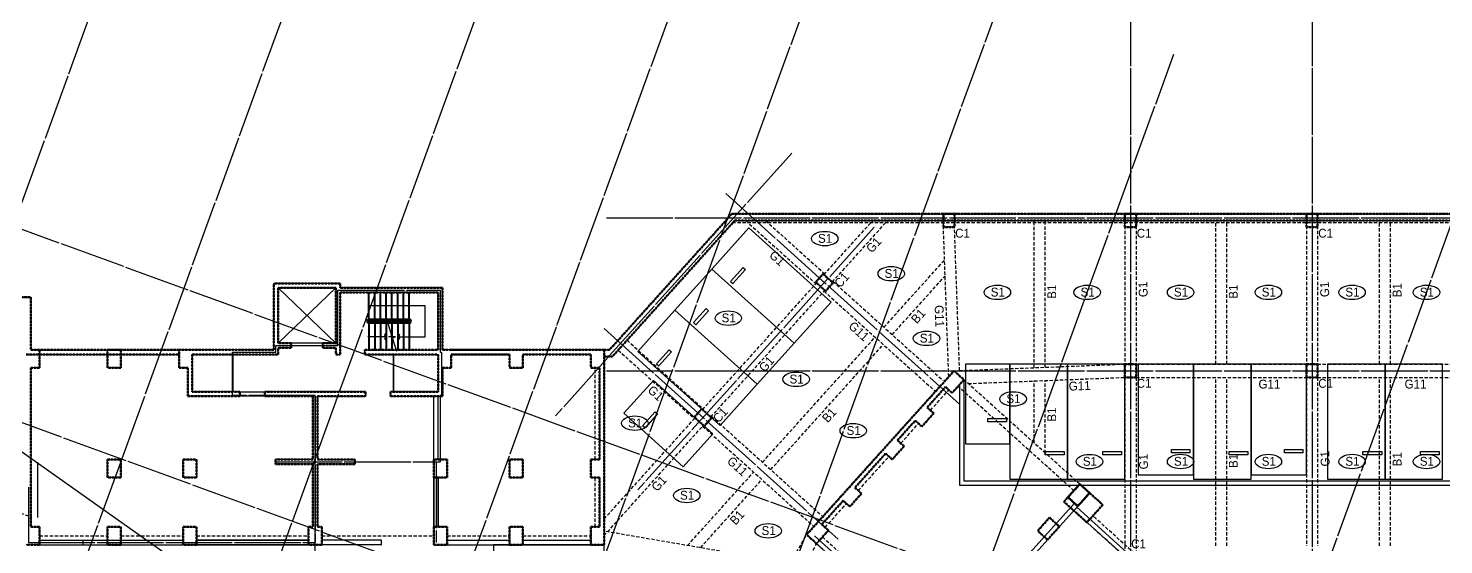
# Model space of a CAD drawing. Extents: x -1102843 to -728745, y -1929973 to -1633103.
# Drawn here: x -1005085 to -941152, y -1827592 to -1804280 of the extents above; entities that cross this region are included whole.
import ezdxf
from ezdxf.enums import TextEntityAlignment as Align

# ---------------------------------------------------------------- set-up
doc = ezdxf.new("R2010")
doc.units = 0
doc.header["$LTSCALE"] = 100
doc.header["$MEASUREMENT"] = 0
for name, pattern in [('CEN', [62, 60, -1, 0, -1]), ('HID', [2.3, 1.5, -0.8]), ('HIDDEN', [0.375, 0.25, -0.125])]:
    doc.linetypes.add(name, pattern=pattern)
doc.layers.get('0').update_dxf_attribs({"linetype": 'CONTINUOUS'})
for name, color, linetype, plot in [('!!0', 240, 'CONTINUOUS', False), ('!!0-비내력(경량_출력금지)', 91, 'CONTINUOUS', False), ('!!0-비내력벽(조적_출력금지)', 92, 'CONTINUOUS', False)]:
    doc.layers.add(name, color=color, linetype=linetype, plot=plot)
for name, color, linetype in [('!!0-BEAM', 6, 'HID'), ('!!0-BEAM-N', 1, 'HIDDEN'), ('!!0-Cen', 174, 'CEN'), ('!!0-COLUMN-N', 2, 'CONTINUOUS'), ('!!0-END', 253, 'CONTINUOUS'), ('!!0-GIRDER', 3, 'HID'), ('!!0-GIRDER-N', 3, 'CONTINUOUS'), ('!!0-OPEN', 1, 'CONTINUOUS'), ('!!0-WALL', 2, 'CONTINUOUS'), ('000_주차라인', 251, 'CONTINUOUS')]:
    doc.layers.add(name, color=color, linetype=linetype)
doc.layers.add('!!0-하부골조', color=5, linetype='HIDDEN', lineweight=50)
doc.styles.add('굴림', font='gulim.ttc')

msp = doc.modelspace()

# ---------------------------------------------------------------- linework, layer by layer
at = {"layer": '!!0', "color": 7}
msp.add_line((-1102843, -1754472.2), (-854660.4, -1929972.8), dxfattribs=at)
at = {"layer": '!!0-BEAM'}
for p, q in [((-959649.6, -1819601.3, 0), (-959649.6, -1812961, 0)), ((-959149.6, -1819581.6, 0), (-959149.6, -1812961, 0)), ((-951449.6, -1819439.6, 0), (-951449.6, -1812961, 0)), ((-950949.6, -1819439.6, 0), (-950949.6, -1812961, 0)), ((-944049.6, -1819439.6, 0), (-944049.6, -1812961, 0)), ((-943549.6, -1819439.6, 0), (-943549.6, -1812961, 0)), ((-966433.5, -1817776.6, 0), (-963697.2, -1814737.6, 0)), ((-966061.9, -1818111.1, 0), (-963671.6, -1815456.4, 0)), ((-971920.3, -1823870.3, 0), (-966834.9, -1818222.4, 0)), ((-971548.8, -1824204.9, 0), (-966463.4, -1818557, 0)), ((-951449.6, -1827639.6, 0), (-951449.6, -1820039.6, 0)), ((-950949.6, -1827639.6, 0), (-950949.6, -1820039.6, 0)), ((-944049.6, -1827639.6, 0), (-944049.6, -1820039.6, 0)), ((-943549.6, -1827639.6, 0), (-943549.6, -1820039.6, 0)), ((-959649.6, -1823002.6, 0), (-959649.6, -1820201.7, 0)), ((-959149.6, -1823452.8, 0), (-959149.6, -1820182, 0)), ((-975306.8, -1827631.3, 0), (-972321.8, -1824316.2, 0)), ((-1008462.4, -1825064.1, 0), (-1004935.5, -1826347.9, 0)), ((-974724.1, -1827731.5, 0), (-971950.2, -1824650.8, 0))]:
    msp.add_line(p, q, dxfattribs=at)
at = {"layer": '!!0-Cen', "ltscale": 0.5}
for p, q in [((-1017035.1, -1844201.3, 0), (-997129.6, -1789511.2, 0)), ((-1009329.7, -1847005.8, 0), (-989424.1, -1792315.7, 0)), ((-1001624.2, -1849810.4, 0), (-981718.6, -1795120.3, 0)), ((-955299.6, -1796784.4, 0), (-955299.6, -1845684.4, 0)), ((-947099.6, -1796784.4, 0), (-947099.6, -1845684.4, 0)), ((-993918.7, -1852615, 0), (-974013.1, -1797924.9, 0)), ((-988656.4, -1854530.3, 0), (-968750.9, -1799840.2, 0)), ((-904640.1, -1850029, 0), (-1037616, -1801629.8, 0)), ((-980950.9, -1857334.9, 0), (-961045.4, -1802644.7, 0)), ((-973245.5, -1860139.4, 0), (-953339.9, -1805449.3, 0)), ((-907444.7, -1857734.5, 0), (-1040420.6, -1809335.2, 0)), ((-970595.4, -1809917.4, 0), (-981271.8, -1821774.7, 0)), ((-959713.9, -1865064.5, 0), (-939808.3, -1810374.4, 0)), ((-973583.9, -1811742, 0), (-963020.9, -1821253)), ((-978974.9, -1812839.6, 0), (-898539, -1812839.6, 0)), ((-966879.7, -1813263.1, 0), (-977556.1, -1825120.4, 0)), ((-991097.5, -1818601.7), (-991097.5, -1816101.7)), ((-991097.5, -1816101.7), (-986477.5, -1816101.7)), ((-986477.5, -1816101.7), (-986477.5, -1818901.7)), ((-979070.8, -1817835.8, 0), (-968507.7, -1827346.8)), ((-993897.5, -1818901.7), (-993897.5, -1818601.7)), ((-993897.5, -1818601.7), (-991097.5, -1818601.7)), ((-993897.5, -1818901.7), (-993897.5, -1818601.7)), ((-995857.5, -1820851.7), (-995857.5, -1818901.7)), ((-995857.5, -1818901.7), (-993897.5, -1818901.7)), ((-995857.5, -1820851.7), (-995857.5, -1818901.7)), ((-995857.5, -1818901.7), (-993897.5, -1818901.7)), ((-986477.5, -1818901.7), (-986417.5, -1818901.7)), ((-986417.5, -1818901.7), (-986417.5, -1820851.7)), ((-978974.9, -1819739.6, 0), (-898539, -1819739.6, 0)), ((-992127.5, -1820851.7), (-995857.5, -1820851.7)), ((-992127.5, -1820851.7), (-995857.5, -1820851.7)), ((-992127.5, -1829535.8), (-992127.5, -1820851.7)), ((-992127.5, -1820891.7, 0), (-992127.5, -1827491.7, 0)), ((-986477.5, -1820851.7), (-986477.5, -1823851.7)), ((-986417.5, -1820851.7), (-986477.5, -1820851.7)), ((-1004667.1, -1823864.1), (-1004667.1, -1826364.1, 0)), ((-1004667.1, -1823864.1), (-1004667.1, -1826364.1, 0)), ((-993912.5, -1823851.7), (-986477.5, -1823851.7)), ((-986667.5, -1823851.7), (-986667.5, -1827491.7)), ((-1005077.5, -1824991.7, 0), (-1005077.5, -1827491.7, 0)), ((-1005077.5, -1827491.7, 0), (-992127.5, -1827491.7, 0))]:
    msp.add_line(p, q, dxfattribs=at)
at = {"layer": '!!0-END'}
for p, q in [((-989697.5, -1816201.7, 0), (-989697.5, -1817401.7, 0)), ((-989437.5, -1816201.7, 0), (-989437.5, -1817401.7, 0)), ((-989177.5, -1816201.7, 0), (-989177.5, -1817401.7, 0)), ((-988917.5, -1816201.7, 0), (-988917.5, -1817401.7, 0)), ((-988657.5, -1816201.7, 0), (-988657.5, -1817401.7, 0)), ((-988397.5, -1816201.7, 0), (-988397.5, -1817401.7, 0)), ((-988137.5, -1816201.7, 0), (-988137.5, -1817401.7, 0)), ((-987877.5, -1816201.7, 0), (-987877.5, -1817401.7, 0)), ((-989697.5, -1817401.7, 0), (-987877.5, -1817401.7, 0)), ((-989697.5, -1817551.7, 0), (-989697.5, -1817451.7, 0)), ((-989697.5, -1817451.7, 0), (-987877.5, -1817451.7, 0)), ((-987877.5, -1817476.7, 0), (-989697.5, -1817476.7, 0)), ((-987877.5, -1817526.7, 0), (-989697.5, -1817526.7, 0)), ((-987877.5, -1817551.7, 0), (-989697.5, -1817551.7, 0)), ((-987877.5, -1817601.7, 0), (-989697.5, -1817601.7, 0)), ((-989697.5, -1818801.7, 0), (-989697.5, -1817601.7, 0)), ((-989437.5, -1817476.7, 0), (-989437.5, -1817451.7, 0)), ((-989437.5, -1817526.7, 0), (-989437.5, -1817551.7, 0)), ((-989437.5, -1818801.7, 0), (-989437.5, -1817601.7, 0)), ((-989177.5, -1817476.7, 0), (-989177.5, -1817451.7, 0)), ((-989177.5, -1817526.7, 0), (-989177.5, -1817551.7, 0)), ((-989177.5, -1818801.7, 0), (-989177.5, -1817601.7, 0)), ((-988917.5, -1817476.7, 0), (-988917.5, -1817451.7, 0)), ((-988917.5, -1817526.7, 0), (-988917.5, -1817551.7, 0)), ((-988917.5, -1818801.7, 0), (-988917.5, -1817601.7, 0)), ((-988657.5, -1817476.7, 0), (-988657.5, -1817451.7, 0)), ((-988657.5, -1817526.7, 0), (-988657.5, -1817551.7, 0)), ((-988657.5, -1818801.7, 0), (-988657.5, -1817601.7, 0)), ((-988397.5, -1817476.7, 0), (-988397.5, -1817451.7, 0)), ((-988397.5, -1817526.7, 0), (-988397.5, -1817551.7, 0)), ((-988397.5, -1818801.7, 0), (-988397.5, -1817601.7, 0)), ((-988137.5, -1817476.7, 0), (-988137.5, -1817451.7, 0)), ((-988137.5, -1817526.7, 0), (-988137.5, -1817551.7, 0)), ((-988137.5, -1818801.7, 0), (-988137.5, -1817601.7, 0)), ((-987877.5, -1817451.7, 0), (-987877.5, -1817551.7, 0)), ((-987877.5, -1818801.7, 0), (-987877.5, -1817601.7, 0)), ((-988917.5, -1818201.7, 0), (-989697.5, -1818201.7, 0))]:
    msp.add_line(p, q, dxfattribs=at)
at = {"layer": '!!0-END', "elevation": 0}
for points in [[(-993797.5, -1816001.7), (-991197.5, -1816001.7), (-991197.5, -1818501.7), (-993797.5, -1818501.7)], [(-988994.9, -1818301.4), (-988967.5, -1818313.6), (-988917.5, -1818201.7), (-988967.5, -1818089.8), (-988994.9, -1818102.1), (-988950.4, -1818201.7)], [(-988320.1, -1818301.4), (-988347.5, -1818313.6), (-988397.5, -1818201.7), (-988347.5, -1818089.8), (-988320.1, -1818102.1), (-988364.6, -1818201.7)]]:
    msp.add_lwpolyline(points, close=True, dxfattribs=at)
for points in [[(-989697.5, -1816251.7), (-989727.5, -1816251.7), (-989727.5, -1817351.7), (-989697.5, -1817351.7)], [(-989437.5, -1816251.7), (-989467.5, -1816251.7), (-989467.5, -1817351.7), (-989437.5, -1817351.7)], [(-989177.5, -1816251.7), (-989207.5, -1816251.7), (-989207.5, -1817351.7), (-989177.5, -1817351.7)], [(-988917.5, -1816251.7), (-988947.5, -1816251.7), (-988947.5, -1817351.7), (-988917.5, -1817351.7)], [(-988657.5, -1816251.7), (-988687.5, -1816251.7), (-988687.5, -1817351.7), (-988657.5, -1817351.7)], [(-988397.5, -1816251.7), (-988427.5, -1816251.7), (-988427.5, -1817351.7), (-988397.5, -1817351.7)], [(-988137.5, -1816251.7), (-988167.5, -1816251.7), (-988167.5, -1817351.7), (-988137.5, -1817351.7)], [(-987877.5, -1816251.7), (-987907.5, -1816251.7), (-987907.5, -1817351.7), (-987877.5, -1817351.7)], [(-988397.5, -1818201.7), (-987165, -1818201.7), (-987165, -1816801.7), (-989697.5, -1816801.7)], [(-988441.8, -1818876.7), (-988632.3, -1818251.7), (-988497.5, -1818201.7), (-988797.5, -1818201.7), (-988662.7, -1818151.7), (-988868.4, -1817476.7)], [(-989697.5, -1818751.7), (-989667.5, -1818751.7), (-989667.5, -1817651.7), (-989697.5, -1817651.7)], [(-989437.5, -1818751.7), (-989407.5, -1818751.7), (-989407.5, -1817651.7), (-989437.5, -1817651.7)], [(-989177.5, -1818751.7), (-989147.5, -1818751.7), (-989147.5, -1817651.7), (-989177.5, -1817651.7)], [(-988917.5, -1818751.7), (-988887.5, -1818751.7), (-988887.5, -1817651.7), (-988917.5, -1817651.7)], [(-988657.5, -1818751.7), (-988627.5, -1818751.7), (-988627.5, -1817651.7), (-988657.5, -1817651.7)], [(-988397.5, -1818751.7), (-988367.5, -1818751.7), (-988367.5, -1817651.7), (-988397.5, -1817651.7)], [(-988137.5, -1818751.7), (-988107.5, -1818751.7), (-988107.5, -1817651.7), (-988137.5, -1817651.7)], [(-987877.5, -1818751.7), (-987847.5, -1818751.7), (-987847.5, -1817651.7), (-987877.5, -1817651.7)]]:
    msp.add_lwpolyline(points, dxfattribs=at)
at = {"layer": '!!0-END'}
for centre in [(-989697.5, -1816801.7, 0), (-989697.5, -1818201.7, 0)]:
    msp.add_circle(centre, 30, dxfattribs=at)
for centre, radius, start, end in [((-989697.5, -1817501.7, 0), 100, 90, 270), ((-989697.5, -1817501.7, 0), 50, 90, 270), ((-987877.5, -1817501.7, 0), 100, 270, 90), ((-987877.5, -1817501.7, 0), 50, 270, 90)]:
    msp.add_arc(centre, radius, start, end, dxfattribs=at)
at = {"layer": '!!0-GIRDER'}
for p, q in [((-925755.6, -1812661, 0), (-973308, -1812661, 0)), ((-925755.6, -1813061, 0), (-973308, -1813061, 0)), ((-972678.3, -1812961, 0), (-969511.5, -1815812.4, 0)), ((-971781.7, -1812961, 0), (-969110.1, -1815366.5, 0)), ((-969143.5, -1815403.7, 0), (-966944.1, -1812961, 0)), ((-968771.9, -1815738.3, 0), (-966271.3, -1812961, 0)), ((-955549.6, -1812961, 0), (-955549.6, -1819439.6, 0)), ((-955049.6, -1812961, 0), (-955049.6, -1819439.6, 0)), ((-947349.6, -1812961, 0), (-947349.6, -1819439.6, 0)), ((-946849.6, -1812961, 0), (-946849.6, -1819439.6, 0)), ((-963509.4, -1820011.2, 0), (-963749.5, -1813269.9, 0)), ((-963018.9, -1819735, 0), (-963249.8, -1813252.1, 0)), ((-974630.4, -1821497.5, 0), (-969478.1, -1815775.3, 0)), ((-974258.8, -1821832.1, 0), (-969106.5, -1816109.8, 0)), ((-969140, -1816147, 0), (-964158.4, -1820632.5, 0)), ((-968738.5, -1815701.1, 0), (-963756.9, -1820186.6, 0)), ((-978439.2, -1818808.1, 0), (-974998.4, -1821906.2, 0)), ((-978037.7, -1818362.3, 0), (-974596.9, -1821460.3, 0)), ((-963268.7, -1819743.9, 0), (-955549.6, -1819439.6, 0)), ((-955049.6, -1819439.6, 0), (-947349.6, -1819439.6, 0)), ((-946849.6, -1819439.6, 0), (-940749.6, -1819439.6, 0)), ((-979477.5, -1823751.7, 0), (-979477.5, -1819601.7, 0)), ((-979077.5, -1823751.7, 0), (-979077.5, -1819601.7, 0)), ((-962629.8, -1820319.2, 0), (-955526, -1820039.2, 0)), ((-955549.6, -1820039.6, 0), (-955549.6, -1827849.4, 0)), ((-955049.6, -1820039.6, 0), (-955049.6, -1827911.5, 0)), ((-955049.6, -1820039.6, 0), (-947349.6, -1820039.6, 0)), ((-947349.6, -1820039.6, 0), (-947349.6, -1827639.6, 0)), ((-946849.6, -1820039.6, 0), (-946849.6, -1827639.6, 0)), ((-946849.6, -1820039.6, 0), (-940749.6, -1820039.6, 0)), ((-964633.8, -1821260, 0), (-963804, -1820338.5, 0)), ((-964336.5, -1821527.6, 0), (-963506.8, -1820606.1, 0)), ((-979077.5, -1826436.5, 0), (-974965, -1821869.1, 0)), ((-974225.4, -1821794.9, 0), (-969243.8, -1826280.4, 0)), ((-965972, -1822746.2, 0), (-965169.1, -1821854.5, 0)), ((-979077.5, -1827183.7, 0), (-974593.4, -1822203.6, 0)), ((-974626.8, -1822240.8, 0), (-969645.2, -1826726.2, 0)), ((-965674.8, -1823013.9, 0), (-964871.8, -1822122.1, 0)), ((-967892.4, -1824879.1, 0), (-966507.3, -1823340.8, 0)), ((-967595.2, -1825146.7, 0), (-966210.1, -1823608.4, 0)), ((-979477.5, -1826791.7, 0), (-979477.5, -1824551.7, 0)), ((-979077.5, -1826791.7, 0), (-979077.5, -1824551.7, 0)), ((-969391.3, -1826543.7, 0), (-968427.7, -1825473.6, 0)), ((-969094, -1826811.4, 0), (-968130.5, -1825741.2, 0)), ((-1004577.5, -1827191.7, 0), (-1001507.5, -1827191.7, 0)), ((-1000907.5, -1827191.7, 0), (-998087.5, -1827191.7, 0)), ((-997487.5, -1827191.7, 0), (-992427.5, -1827191.7, 0)), ((-991827.5, -1827191.7, 0), (-986767.5, -1827191.7, 0)), ((-986167.5, -1827191.7, 0), (-983347.5, -1827191.7, 0)), ((-982747.5, -1827191.7, 0), (-979677.5, -1827191.7, 0)), ((-970674.3, -1828428, 0), (-978975.8, -1827000.4, 0)), ((-970732, -1828527.6, 0), (-969926.6, -1827138.2, 0)), ((-970212.9, -1828828.5, 0), (-969407.5, -1827439.2, 0))]:
    msp.add_line(p, q, dxfattribs=at)
at = {"layer": '!!0-GIRDER', "elevation": 0}
for points in [[(-957591.1, -1824856.1), (-962822.8, -1820145.4)], [(-957858.8, -1825153.4), (-963090.5, -1820442.7)], [(-955946.8, -1849658.8), (-954551.6, -1845825.4), (-950755.6, -1841614.4), (-950185.8, -1842127.5), (-946987.4, -1838575.2), (-946875.9, -1838675.6), (-943757.7, -1835212.5), (-946604, -1832649.8), (-945720.7, -1831668.8), (-948659.9, -1829022.4), (-951195.9, -1831838.9), (-952718.1, -1830468.3), (-952557.6, -1830289.9), (-956998.7, -1826290.5)], [(-956322.7, -1849522), (-954900.9, -1845615.5), (-950787.6, -1841047.3), (-950215.4, -1841562.5), (-947017, -1838010.3), (-946905.5, -1838110.7), (-944322.7, -1835242.1), (-947168.9, -1832679.4), (-946285.6, -1831698.4), (-948630.3, -1829587.3), (-951166.3, -1832403.8), (-953258.2, -1830520.2), (-953097.6, -1830341.9), (-957266.4, -1826587.8)], [(-969480.7, -1827539.7), (-964249, -1832250.4)], [(-969213, -1827242.5), (-963981.3, -1831953.1)]]:
    msp.add_lwpolyline(points, dxfattribs=at)
at = {"layer": '!!0-OPEN'}
for p, q in [((-991197.5, -1818501.7, 0), (-993797.5, -1816001.7, 0)), ((-991197.5, -1816001.7, 0), (-993797.5, -1818501.7, 0))]:
    msp.add_line(p, q, dxfattribs=at)
at = {"layer": '!!0-WALL'}
for p, q in [((-973308, -1812661, 0), (-978837.1, -1818801.7, 0)), ((-973174.4, -1812961, 0), (-978703.5, -1819101.7, 0)), ((-973308, -1812661, 0), (-925755.6, -1812661, 0)), ((-973174.4, -1812961, 0), (-915805.6, -1812961, 0)), ((-969515.2, -1815741.8, 0), (-969180.7, -1815370.2, 0)), ((-969180.7, -1815370.2, 0), (-968734.8, -1815771.7, 0)), ((-990997.5, -1815801.7, 0), (-993997.5, -1815801.7, 0)), ((-993997.5, -1818801.7, 0), (-993997.5, -1815801.7, 0)), ((-991197.5, -1816001.7, 0), (-993797.5, -1816001.7, 0)), ((-993797.5, -1818501.7, 0), (-993797.5, -1816001.7, 0)), ((-991197.5, -1816001.7, 0), (-991197.5, -1818501.7, 0)), ((-990997.5, -1815801.7, 0), (-990997.5, -1816001.7, 0)), ((-986377.5, -1816001.7, 0), (-990997.5, -1816001.7, 0)), ((-986577.5, -1816201.7, 0), (-990997.5, -1816201.7, 0)), ((-990997.5, -1816201.7, 0), (-990997.5, -1819001.7, 0)), ((-986577.5, -1818801.7, 0), (-986577.5, -1816201.7, 0)), ((-986377.5, -1818801.7, 0), (-986377.5, -1816001.7, 0)), ((-969069.4, -1816143.3, 0), (-969515.2, -1815741.8, 0)), ((-968734.8, -1815771.7, 0), (-969069.4, -1816143.3, 0)), ((-1015157.5, -1816421.7), (-1004977.5, -1816421.7)), ((-1015157.5, -1816421.7), (-1004977.5, -1816421.7)), ((-1005577.5, -1816421.7, 0), (-1004977.5, -1816421.7, 0)), ((-1004977.5, -1816421.7), (-1004977.5, -1818801.7)), ((-1004977.5, -1816421.7), (-1004977.5, -1818801.7)), ((-1004977.5, -1816421.7, 0), (-1004977.5, -1818801.7, 0)), ((-1004977.5, -1818801.7), (-998277.5, -1818801.7)), ((-1004977.5, -1818801.7), (-998277.5, -1818801.7)), ((-1004577.5, -1818801.7, 0), (-1004977.5, -1818801.7, 0)), ((-1004577.5, -1818801.7, 0), (-1004577.5, -1819601.7, 0)), ((-1000907.5, -1818801.7, 0), (-1001507.5, -1818801.7, 0)), ((-1001507.5, -1819601.7, 0), (-1001507.5, -1818801.7, 0)), ((-1000907.5, -1818801.7, 0), (-1000907.5, -1819601.7, 0)), ((-998277.5, -1819601.7, 0), (-998277.5, -1818801.7, 0)), ((-993997.5, -1818801.7, 0), (-998277.5, -1818801.7, 0)), ((-993217.5, -1818501.7, 0), (-993797.5, -1818501.7, 0)), ((-993797.5, -1819001.7, 0), (-993797.5, -1818701.7, 0)), ((-993217.5, -1818701.7, 0), (-993797.5, -1818701.7, 0)), ((-993217.5, -1818701.7, 0), (-993217.5, -1818501.7, 0)), ((-991777.5, -1818701.7, 0), (-991777.5, -1818501.7, 0)), ((-991777.5, -1818501.7, 0), (-991197.5, -1818501.7, 0)), ((-991777.5, -1818701.7, 0), (-991197.5, -1818701.7, 0)), ((-991197.5, -1818701.7, 0), (-991197.5, -1819001.7, 0)), ((-989877.5, -1819001.7, 0), (-989877.5, -1818801.7, 0)), ((-989877.5, -1818801.7, 0), (-986577.5, -1818801.7, 0)), ((-979077.5, -1818801.7, 0), (-986377.5, -1818801.7, 0)), ((-983347.5, -1818801.7), (-985977.5, -1818801.7)), ((-981627.5, -1818801.7), (-982747.5, -1818801.7)), ((-979077.5, -1818801.7, 0), (-978837.1, -1818801.7, 0)), ((-979077.5, -1818801.7, 0), (-979077.5, -1827591.7, 0)), ((-1005177.5, -1819001.7), (-998277.5, -1819001.7)), ((-1004577.5, -1819001.7), (-1001507.5, -1819001.7)), ((-1000907.5, -1819001.7), (-998277.5, -1819001.7)), ((-997677.5, -1819001.7, 0), (-997677.5, -1820691.7, 0)), ((-997677.5, -1819001.7, 0), (-993797.5, -1819001.7, 0)), ((-991197.5, -1819001.7, 0), (-990997.5, -1819001.7, 0)), ((-989877.5, -1819001.7, 0), (-986577.5, -1819001.7, 0)), ((-986577.5, -1819001.7, 0), (-986577.5, -1820691.7, 0)), ((-983347.5, -1819001.7), (-985977.5, -1819001.7)), ((-985977.5, -1819601.7, 0), (-985977.5, -1819001.7, 0)), ((-985977.5, -1819001.7, 0), (-983347.5, -1819001.7, 0)), ((-983347.5, -1819001.7, 0), (-983347.5, -1819601.7, 0)), ((-981627.5, -1819001.7), (-982747.5, -1819001.7)), ((-979677.5, -1819001.7, 0), (-982747.5, -1819001.7, 0)), ((-982747.5, -1819601.7, 0), (-982747.5, -1819001.7, 0)), ((-979677.5, -1819001.7, 0), (-979677.5, -1819601.7, 0)), ((-979077.5, -1819101.7, 0), (-978703.5, -1819101.7, 0)), ((-955549.6, -1820039.6, 0), (-955549.6, -1819439.6, 0)), ((-955549.6, -1819439.6, 0), (-955049.6, -1819439.6, 0)), ((-955049.6, -1819439.6, 0), (-955049.6, -1820039.6, 0)), ((-947349.6, -1820039.6, 0), (-947349.6, -1819439.6, 0)), ((-947349.6, -1819439.6, 0), (-946849.6, -1819439.6, 0)), ((-946849.6, -1819439.6, 0), (-946849.6, -1820039.6, 0)), ((-1004977.5, -1819601.7, 0), (-1004977.5, -1826791.7, 0)), ((-1004577.5, -1819601.7, 0), (-1004977.5, -1819601.7, 0)), ((-1000907.5, -1819601.7, 0), (-1001507.5, -1819601.7, 0)), ((-997877.5, -1819601.7, 0), (-998277.5, -1819601.7, 0)), ((-997877.5, -1819601.7, 0), (-997877.5, -1820891.7, 0)), ((-986377.5, -1819601.7, 0), (-986377.5, -1820891.7, 0)), ((-986377.5, -1819601.7, 0), (-985977.5, -1819601.7, 0)), ((-983347.5, -1819601.7, 0), (-982747.5, -1819601.7, 0)), ((-979677.5, -1819601.7, 0), (-979277.5, -1819601.7, 0)), ((-979277.5, -1819601.7, 0), (-979277.5, -1823751.7, 0)), ((-969926.6, -1827138.2, 0), (-963268.7, -1819743.9, 0)), ((-962822.8, -1820145.4, 0), (-963358.2, -1820739.9, 0)), ((-963268.7, -1819743.9, 0), (-962822.8, -1820145.4, 0)), ((-955049.6, -1820039.6, 0), (-955549.6, -1820039.6, 0)), ((-946849.6, -1820039.6, 0), (-947349.6, -1820039.6, 0)), ((-995527.5, -1820691.7, 0), (-997677.5, -1820691.7, 0)), ((-995527.5, -1820691.7, 0), (-995527.5, -1820891.7, 0)), ((-994407.5, -1820691.7, 0), (-994407.5, -1820891.7, 0)), ((-989847.5, -1820691.7, 0), (-994407.5, -1820691.7, 0)), ((-989847.5, -1820691.7, 0), (-989847.5, -1820891.7, 0)), ((-988727.5, -1820691.7, 0), (-988727.5, -1820891.7, 0)), ((-986577.5, -1820691.7, 0), (-988727.5, -1820691.7, 0)), ((-964485.1, -1821393.8, 0), (-963655.4, -1820472.3, 0)), ((-963358.2, -1820739.9, 0), (-963655.4, -1820472.3, 0)), ((-995527.5, -1820891.7, 0), (-997877.5, -1820891.7, 0)), ((-992227.5, -1820891.7, 0), (-994407.5, -1820891.7, 0)), ((-992227.5, -1820891.7, 0), (-992227.5, -1823751.7, 0)), ((-992027.5, -1820891.7, 0), (-992027.5, -1823751.7, 0)), ((-992027.5, -1820891.7, 0), (-989847.5, -1820891.7, 0)), ((-988727.5, -1820891.7, 0), (-986377.5, -1820891.7, 0)), ((-964485.1, -1821393.8, 0), (-964187.9, -1821661.4, 0)), ((-975002.1, -1821835.6, 0), (-974667.5, -1821464, 0)), ((-974556.2, -1822237.1, 0), (-975002.1, -1821835.6, 0)), ((-974667.5, -1821464, 0), (-974221.7, -1821865.5, 0)), ((-974221.7, -1821865.5, 0), (-974556.2, -1822237.1, 0)), ((-965823.4, -1822880.1), (-965020.4, -1821988.3, 0)), ((-964723.2, -1822256, 0), (-965020.4, -1821988.3, 0)), ((-964187.9, -1821661.4, 0), (-964723.2, -1822256, 0)), ((-965526.1, -1823147.7, 0), (-966061.4, -1823742.2, 0)), ((-965823.4, -1822880.1, 0), (-965526.1, -1823147.7, 0)), ((-1001507.5, -1823751.7, 0), (-1000907.5, -1823751.7, 0)), ((-1001507.5, -1824551.7, 0), (-1001507.5, -1823751.7, 0)), ((-1000907.5, -1823751.7, 0), (-1000907.5, -1824551.7, 0)), ((-998087.5, -1823751.7, 0), (-997487.5, -1823751.7, 0)), ((-998087.5, -1824551.7, 0), (-998087.5, -1823751.7, 0)), ((-997487.5, -1823751.7, 0), (-997487.5, -1824551.7, 0)), ((-992227.5, -1823751.7, 0), (-993912.5, -1823751.7, 0)), ((-993912.5, -1823751.7, 0), (-993912.5, -1823951.7, 0)), ((-992227.5, -1823951.7, 0), (-993912.5, -1823951.7, 0)), ((-992227.5, -1823951.7, 0), (-992227.5, -1826791.7, 0)), ((-992027.5, -1823751.7, 0), (-990342.5, -1823751.7, 0)), ((-990342.5, -1823951.7, 0), (-992027.5, -1823951.7, 0)), ((-992027.5, -1823951.7, 0), (-992027.5, -1826791.7, 0)), ((-990342.5, -1823751.7, 0), (-990342.5, -1823951.7, 0)), ((-986167.5, -1823751.7, 0), (-986767.5, -1823751.7, 0)), ((-986767.5, -1823751.7, 0), (-986767.5, -1824551.7, 0)), ((-986167.5, -1824551.7, 0), (-986167.5, -1823751.7, 0)), ((-982747.5, -1823751.7, 0), (-983347.5, -1823751.7, 0)), ((-983347.5, -1823751.7, 0), (-983347.5, -1824551.7, 0)), ((-982747.5, -1824551.7, 0), (-982747.5, -1823751.7, 0)), ((-979277.5, -1823751.7, 0), (-979677.5, -1823751.7, 0)), ((-979677.5, -1823751.7, 0), (-979677.5, -1824551.7, 0)), ((-967737.1, -1825005.5), (-966358.7, -1823474.6)), ((-966061.4, -1823742.2, 0), (-966358.7, -1823474.6, 0)), ((-1000907.5, -1824551.7, 0), (-1001507.5, -1824551.7, 0)), ((-997487.5, -1824551.7, 0), (-998087.5, -1824551.7, 0)), ((-986767.5, -1824551.7, 0), (-986167.5, -1824551.7, 0)), ((-983347.5, -1824551.7, 0), (-982747.5, -1824551.7, 0)), ((-979677.5, -1824551.7, 0), (-979277.5, -1824551.7, 0)), ((-979277.5, -1824551.7, 0), (-979277.5, -1826791.7, 0)), ((-967743.8, -1825012.9, 0), (-967446.5, -1825280.6, 0)), ((-957591.1, -1824856.1, 0), (-958126.4, -1825450.6, 0)), ((-958126.4, -1825450.6, 0), (-957591.1, -1824856.1, 0)), ((-957680.5, -1825852.1, 0), (-957145.2, -1825257.6, 0)), ((-957145.2, -1825257.6, 0), (-957680.5, -1825852.1, 0)), ((-957145.2, -1825257.6, 0), (-957591.1, -1824856.1, 0)), ((-957591.1, -1824856.1, 0), (-957145.2, -1825257.6, 0)), ((-969242.7, -1826677.5), (-968272.4, -1825600)), ((-967981.8, -1825875.1, 0), (-968279.1, -1825607.4, 0)), ((-967446.5, -1825280.6, 0), (-967981.8, -1825875.1, 0)), ((-958126.4, -1825450.6, 0), (-957680.5, -1825852.1, 0)), ((-957680.5, -1825852.1, 0), (-958126.4, -1825450.6, 0)), ((-959491.4, -1826966.6, 0), (-958956.1, -1826372.1, 0)), ((-958956.1, -1826372.1, 0), (-958510.2, -1826773.6, 0)), ((-1004977.5, -1826791.7, 0), (-1004577.5, -1826791.7, 0)), ((-1004577.5, -1826791.7, 0), (-1004577.5, -1827591.7, 0)), ((-1001507.5, -1826791.7, 0), (-1000907.5, -1826791.7, 0)), ((-1001507.5, -1827591.7, 0), (-1001507.5, -1826791.7, 0)), ((-1000907.5, -1826791.7, 0), (-1000907.5, -1827591.7, 0)), ((-998087.5, -1826791.7, 0), (-997487.5, -1826791.7, 0)), ((-998087.5, -1827591.7, 0), (-998087.5, -1826791.7, 0)), ((-997487.5, -1826791.7, 0), (-997487.5, -1827591.7, 0)), ((-992427.5, -1827591.7, 0), (-992427.5, -1826791.7, 0)), ((-992427.5, -1826791.7, 0), (-992227.5, -1826791.7, 0)), ((-992027.5, -1826791.7, 0), (-991827.5, -1826791.7, 0)), ((-991827.5, -1826791.7, 0), (-991827.5, -1827591.7, 0)), ((-986167.5, -1826791.7, 0), (-986767.5, -1826791.7, 0)), ((-986767.5, -1826791.7, 0), (-986767.5, -1827591.7, 0)), ((-986167.5, -1827591.7, 0), (-986167.5, -1826791.7, 0)), ((-982747.5, -1826791.7, 0), (-983347.5, -1826791.7, 0)), ((-983347.5, -1826791.7, 0), (-983347.5, -1827591.7, 0)), ((-982747.5, -1827591.7, 0), (-982747.5, -1826791.7, 0)), ((-979277.5, -1826791.7, 0), (-979677.5, -1826791.7, 0)), ((-979677.5, -1826791.7, 0), (-979677.5, -1827591.7, 0)), ((-969480.7, -1827539.7, 0), (-969926.6, -1827138.2, 0)), ((-968945.4, -1826945.2, 0), (-969480.7, -1827539.7, 0)), ((-969242.7, -1826677.5, 0), (-968945.4, -1826945.2, 0)), ((-959045.6, -1827368.1, 0), (-959491.4, -1826966.6, 0)), ((-958510.2, -1826773.6, 0), (-959045.6, -1827368.1, 0)), ((-1004577.5, -1827591.7, 0), (-1005177.5, -1827591.7, 0)), ((-1000907.5, -1827591.7, 0), (-1001507.5, -1827591.7, 0)), ((-997487.5, -1827591.7, 0), (-998087.5, -1827591.7, 0)), ((-991827.5, -1827591.7, 0), (-992427.5, -1827591.7, 0)), ((-986767.5, -1827591.7, 0), (-986167.5, -1827591.7, 0)), ((-983347.5, -1827591.7, 0), (-982747.5, -1827591.7, 0)), ((-979677.5, -1827591.7, 0), (-979077.5, -1827591.7, 0))]:
    msp.add_line(p, q, dxfattribs=at)
at = {"layer": '!!0-WALL', "elevation": 0}
for points in [[(-963749.6, -1812661), (-963249.6, -1812661), (-963249.6, -1813261), (-963749.6, -1813261)], [(-955549.6, -1812661), (-955049.6, -1812661), (-955049.6, -1813261), (-955549.6, -1813261)], [(-947349.6, -1812661), (-946849.6, -1812661), (-946849.6, -1813261), (-947349.6, -1813261)]]:
    msp.add_lwpolyline(points, close=True, dxfattribs=at)
msp.add_lwpolyline([(-957266.7, -1826588), (-958307.1, -1825651.3), (-957591.1, -1824856.1), (-956550.7, -1825792.9), (-957266.7, -1826588)], dxfattribs=at)
at = {"layer": '!!0-비내력(경량_출력금지)'}
for p, q in [((-995867.5, -1819001.7, 0), (-995867.5, -1820691.7, 0)), ((-995847.5, -1819001.7, 0), (-995847.5, -1820691.7, 0)), ((-988607.5, -1819001.7, 0), (-988607.5, -1820691.7, 0)), ((-988587.5, -1819001.7, 0), (-988587.5, -1820691.7, 0))]:
    msp.add_line(p, q, dxfattribs=at)
at = {"layer": '!!0-비내력벽(조적_출력금지)'}
for p, q in [((-962822.8, -1820145.4, 0), (-962822.8, -1824709.9, 0)), ((-995527.5, -1820691.7, 0), (-994407.5, -1820691.7, 0)), ((-963022.8, -1820345.4, 0), (-963022.8, -1824909.9, 0)), ((-994407.5, -1820891.7, 0), (-995527.5, -1820891.7, 0)), ((-986767.5, -1823751.7, 0), (-986767.5, -1820891.7, 0)), ((-986567.5, -1823751.7, 0), (-986567.5, -1820891.7, 0)), ((-986767.5, -1824551.7), (-986767.5, -1826791.7)), ((-986767.5, -1826791.7, 0), (-986767.5, -1824551.7, 0)), ((-986567.5, -1824551.7), (-986567.5, -1826791.7)), ((-986567.5, -1826791.7, 0), (-986567.5, -1824551.7, 0)), ((-963022.8, -1824909.9, 0), (-928159.6, -1824909.9, 0)), ((-962822.8, -1824709.9, 0), (-928159.6, -1824709.9, 0)), ((-957829.2, -1825718.3, 0), (-963416.4, -1831923.5, 0)), ((-957680.5, -1825852.1, 0), (-963267.8, -1832057.4, 0)), ((-953387.4, -1829811.8, 0), (-957727.4, -1825904.1, 0)), ((-953097.6, -1830341.9, 0), (-957861.2, -1826052.7, 0)), ((-960882.5, -1835012.5, 0), (-969569.8, -1827190.3, 0)), ((-1004577.5, -1827391.7, 0), (-998087.5, -1827391.7, 0)), ((-1004577.5, -1827391.7, 0), (-998087.5, -1827391.7, 0)), ((-1004577.5, -1827391.7, 0), (-1002627.5, -1827391.7, 0)), ((-1004577.5, -1827591.7, 0), (-998087.5, -1827591.7, 0)), ((-1004577.5, -1827591.7, 0), (-998087.5, -1827591.7, 0)), ((-1004577.5, -1827591.7, 0), (-1002627.5, -1827591.7, 0)), ((-1002627.5, -1827391.7, 0), (-1002627.5, -1827591.7, 0)), ((-1000907.5, -1827391.7, 0), (-998087.5, -1827391.7, 0)), ((-1000907.5, -1827591.7, 0), (-998087.5, -1827591.7, 0)), ((-992427.5, -1827391.7, 0), (-997487.5, -1827391.7, 0)), ((-992427.5, -1827391.7, 0), (-997487.5, -1827391.7, 0)), ((-997487.5, -1827391.7, 0), (-992427.5, -1827391.7, 0)), ((-992427.5, -1827591.7, 0), (-997487.5, -1827591.7, 0)), ((-992427.5, -1827591.7, 0), (-997487.5, -1827591.7, 0)), ((-997487.5, -1827591.7, 0), (-992427.5, -1827591.7, 0)), ((-989137.5, -1827391.7, 0), (-991827.5, -1827391.7, 0)), ((-989137.5, -1827591.7, 0), (-991827.5, -1827591.7, 0)), ((-989137.5, -1827591.7, 0), (-989137.5, -1827391.7, 0)), ((-986767.5, -1827591.7, 0), (-986767.5, -1827391.7, 0)), ((-986167.5, -1827391.7), (-983347.5, -1827391.7)), ((-986167.5, -1827591.7), (-983347.5, -1827591.7)), ((-982747.5, -1827391.7, 0), (-979677.5, -1827391.7, 0)), ((-982747.5, -1827591.7, 0), (-979677.5, -1827591.7, 0)), ((-961016.3, -1835161.1, 0), (-969703.6, -1827339, 0))]:
    msp.add_line(p, q, dxfattribs=at)
at = {"layer": '!!0-하부골조', "ltscale": 4}
for p, q in [((-973308, -1812661, 0), (-978837.1, -1818801.7, 0)), ((-973174.4, -1812961, 0), (-978703.5, -1819101.7, 0)), ((-973308, -1812661, 0), (-925755.6, -1812661, 0)), ((-973174.4, -1812961, 0), (-925755.6, -1812961, 0)), ((-969515.2, -1815741.8, 0), (-969180.7, -1815370.2, 0)), ((-969180.7, -1815370.2, 0), (-968734.8, -1815771.7, 0)), ((-990997.5, -1815801.7, 0), (-993997.5, -1815801.7, 0)), ((-993997.5, -1818801.7, 0), (-993997.5, -1815801.7, 0)), ((-991197.5, -1816001.7, 0), (-993797.5, -1816001.7, 0)), ((-993797.5, -1818501.7, 0), (-993797.5, -1816001.7, 0)), ((-991197.5, -1816001.7, 0), (-991197.5, -1818501.7, 0)), ((-990997.5, -1815801.7, 0), (-990997.5, -1816001.7, 0)), ((-986377.5, -1816001.7, 0), (-990997.5, -1816001.7, 0)), ((-986577.5, -1816201.7, 0), (-990997.5, -1816201.7, 0)), ((-990997.5, -1816201.7, 0), (-990997.5, -1819001.7, 0)), ((-986577.5, -1818801.7, 0), (-986577.5, -1816201.7, 0)), ((-986377.5, -1818801.7, 0), (-986377.5, -1816001.7, 0)), ((-969069.4, -1816143.3, 0), (-969515.2, -1815741.8, 0)), ((-968734.8, -1815771.7, 0), (-969069.4, -1816143.3, 0)), ((-1015157.5, -1816421.7), (-1004977.5, -1816421.7)), ((-1005577.5, -1816421.7, 0), (-1004977.5, -1816421.7, 0)), ((-1004977.5, -1816421.7), (-1004977.5, -1818801.7)), ((-1004977.5, -1816421.7, 0), (-1004977.5, -1818801.7, 0)), ((-1004977.5, -1818801.7), (-998277.5, -1818801.7)), ((-1004577.5, -1818801.7, 0), (-1004977.5, -1818801.7, 0)), ((-1004577.5, -1818801.7, 0), (-1004577.5, -1819601.7, 0)), ((-1001507.5, -1819601.7, 0), (-1001507.5, -1818801.7, 0)), ((-1000907.5, -1818801.7, 0), (-1001507.5, -1818801.7, 0)), ((-1000907.5, -1818801.7, 0), (-1000907.5, -1819601.7, 0)), ((-998277.5, -1819601.7, 0), (-998277.5, -1818801.7, 0)), ((-993997.5, -1818801.7, 0), (-998277.5, -1818801.7, 0)), ((-993217.5, -1818501.7, 0), (-993797.5, -1818501.7, 0)), ((-993797.5, -1819001.7, 0), (-993797.5, -1818701.7, 0)), ((-993217.5, -1818701.7, 0), (-993797.5, -1818701.7, 0)), ((-993217.5, -1818701.7, 0), (-993217.5, -1818501.7, 0)), ((-991777.5, -1818701.7, 0), (-991777.5, -1818501.7, 0)), ((-991777.5, -1818501.7, 0), (-991197.5, -1818501.7, 0)), ((-991777.5, -1818701.7, 0), (-991197.5, -1818701.7, 0)), ((-991197.5, -1818701.7, 0), (-991197.5, -1819001.7, 0)), ((-989877.5, -1819001.7, 0), (-989877.5, -1818801.7, 0)), ((-989877.5, -1818801.7, 0), (-986577.5, -1818801.7, 0)), ((-979077.5, -1818801.7, 0), (-986377.5, -1818801.7, 0)), ((-983347.5, -1818801.7), (-985977.5, -1818801.7)), ((-981627.5, -1818801.7), (-982747.5, -1818801.7)), ((-979077.5, -1818801.7, 0), (-978837.1, -1818801.7, 0)), ((-979077.5, -1818801.7, 0), (-979077.5, -1827591.7, 0)), ((-1005177.5, -1819001.7), (-998277.5, -1819001.7)), ((-997677.5, -1819001.7, 0), (-997677.5, -1820691.7, 0)), ((-997677.5, -1819001.7, 0), (-993797.5, -1819001.7, 0)), ((-991197.5, -1819001.7, 0), (-990997.5, -1819001.7, 0)), ((-989877.5, -1819001.7, 0), (-986577.5, -1819001.7, 0)), ((-986577.5, -1819001.7, 0), (-986577.5, -1820691.7, 0)), ((-983347.5, -1819001.7), (-985977.5, -1819001.7)), ((-985977.5, -1819601.7, 0), (-985977.5, -1819001.7, 0)), ((-985977.5, -1819001.7, 0), (-983347.5, -1819001.7, 0)), ((-983347.5, -1819001.7, 0), (-983347.5, -1819601.7, 0)), ((-981627.5, -1819001.7), (-982747.5, -1819001.7)), ((-982747.5, -1819601.7, 0), (-982747.5, -1819001.7, 0)), ((-979677.5, -1819001.7, 0), (-982747.5, -1819001.7, 0)), ((-979677.5, -1819001.7, 0), (-979677.5, -1819601.7, 0)), ((-979077.5, -1819101.7, 0), (-978703.5, -1819101.7, 0)), ((-955549.6, -1820039.6, 0), (-955549.6, -1819439.6, 0)), ((-955549.6, -1819439.6, 0), (-955049.6, -1819439.6, 0)), ((-955049.6, -1819439.6, 0), (-955049.6, -1820039.6, 0)), ((-947349.6, -1820039.6, 0), (-947349.6, -1819439.6, 0)), ((-947349.6, -1819439.6, 0), (-946849.6, -1819439.6, 0)), ((-946849.6, -1819439.6, 0), (-946849.6, -1820039.6, 0)), ((-1004977.5, -1819601.7, 0), (-1004977.5, -1826791.7, 0)), ((-1004577.5, -1819601.7, 0), (-1004977.5, -1819601.7, 0)), ((-1000907.5, -1819601.7, 0), (-1001507.5, -1819601.7, 0)), ((-997877.5, -1819601.7, 0), (-998277.5, -1819601.7, 0)), ((-997877.5, -1819601.7, 0), (-997877.5, -1820891.7, 0)), ((-986377.5, -1819601.7, 0), (-986377.5, -1820891.7, 0)), ((-986377.5, -1819601.7, 0), (-985977.5, -1819601.7, 0)), ((-983347.5, -1819601.7, 0), (-982747.5, -1819601.7, 0)), ((-979677.5, -1819601.7, 0), (-979277.5, -1819601.7, 0)), ((-979277.5, -1819601.7, 0), (-979277.5, -1823751.7, 0)), ((-969926.6, -1827138.2, 0), (-963268.7, -1819743.9, 0)), ((-962822.8, -1820145.4, 0), (-963358.2, -1820739.9, 0)), ((-963268.7, -1819743.9, 0), (-962822.8, -1820145.4, 0)), ((-955049.6, -1820039.6, 0), (-955549.6, -1820039.6, 0)), ((-946849.6, -1820039.6, 0), (-947349.6, -1820039.6, 0)), ((-995527.5, -1820691.7, 0), (-997677.5, -1820691.7, 0)), ((-995527.5, -1820691.7, 0), (-995527.5, -1820891.7, 0)), ((-994407.5, -1820691.7, 0), (-994407.5, -1820891.7, 0)), ((-989847.5, -1820691.7, 0), (-994407.5, -1820691.7, 0)), ((-989847.5, -1820691.7, 0), (-989847.5, -1820891.7, 0)), ((-988727.5, -1820691.7, 0), (-988727.5, -1820891.7, 0)), ((-986577.5, -1820691.7, 0), (-988727.5, -1820691.7, 0)), ((-964485.1, -1821393.8, 0), (-963655.4, -1820472.3, 0)), ((-963358.2, -1820739.9, 0), (-963655.4, -1820472.3, 0)), ((-995527.5, -1820891.7, 0), (-997877.5, -1820891.7, 0)), ((-992227.5, -1820891.7, 0), (-994407.5, -1820891.7, 0)), ((-992227.5, -1820891.7, 0), (-992227.5, -1823751.7, 0)), ((-992027.5, -1820891.7, 0), (-992027.5, -1823751.7, 0)), ((-992027.5, -1820891.7, 0), (-989847.5, -1820891.7, 0)), ((-988727.5, -1820891.7, 0), (-986377.5, -1820891.7, 0)), ((-964485.1, -1821393.8, 0), (-964187.9, -1821661.4, 0)), ((-975002.1, -1821835.6, 0), (-974667.5, -1821464, 0)), ((-974556.2, -1822237.1, 0), (-975002.1, -1821835.6, 0)), ((-974667.5, -1821464, 0), (-974221.7, -1821865.5, 0)), ((-974221.7, -1821865.5, 0), (-974556.2, -1822237.1, 0)), ((-965823.4, -1822880.1), (-965020.4, -1821988.3, 0)), ((-964723.2, -1822256, 0), (-965020.4, -1821988.3, 0)), ((-964187.9, -1821661.4, 0), (-964723.2, -1822256, 0)), ((-965526.1, -1823147.7, 0), (-966061.4, -1823742.2, 0)), ((-965823.4, -1822880.1, 0), (-965526.1, -1823147.7, 0)), ((-1001507.5, -1823751.7, 0), (-1000907.5, -1823751.7, 0)), ((-1001507.5, -1824551.7, 0), (-1001507.5, -1823751.7, 0)), ((-1000907.5, -1823751.7, 0), (-1000907.5, -1824551.7, 0)), ((-998087.5, -1823751.7, 0), (-997487.5, -1823751.7, 0)), ((-998087.5, -1824551.7, 0), (-998087.5, -1823751.7, 0)), ((-997487.5, -1823751.7, 0), (-997487.5, -1824551.7, 0)), ((-992227.5, -1823751.7, 0), (-993912.5, -1823751.7, 0)), ((-993912.5, -1823751.7, 0), (-993912.5, -1823951.7, 0)), ((-992227.5, -1823951.7, 0), (-993912.5, -1823951.7, 0)), ((-992227.5, -1823951.7, 0), (-992227.5, -1826791.7, 0)), ((-992027.5, -1823751.7, 0), (-990342.5, -1823751.7, 0)), ((-990342.5, -1823951.7, 0), (-992027.5, -1823951.7, 0)), ((-992027.5, -1823951.7, 0), (-992027.5, -1826791.7, 0)), ((-990342.5, -1823751.7, 0), (-990342.5, -1823951.7, 0)), ((-986167.5, -1823751.7, 0), (-986767.5, -1823751.7, 0)), ((-986767.5, -1823751.7, 0), (-986767.5, -1824551.7, 0)), ((-986167.5, -1824551.7, 0), (-986167.5, -1823751.7, 0)), ((-982747.5, -1823751.7, 0), (-983347.5, -1823751.7, 0)), ((-983347.5, -1823751.7, 0), (-983347.5, -1824551.7, 0)), ((-982747.5, -1824551.7, 0), (-982747.5, -1823751.7, 0)), ((-979277.5, -1823751.7, 0), (-979677.5, -1823751.7, 0)), ((-979677.5, -1823751.7, 0), (-979677.5, -1824551.7, 0)), ((-967737.1, -1825005.5), (-966358.7, -1823474.6)), ((-966061.4, -1823742.2, 0), (-966358.7, -1823474.6, 0)), ((-1000907.5, -1824551.7, 0), (-1001507.5, -1824551.7, 0)), ((-997487.5, -1824551.7, 0), (-998087.5, -1824551.7, 0)), ((-986767.5, -1824551.7, 0), (-986167.5, -1824551.7, 0)), ((-983347.5, -1824551.7, 0), (-982747.5, -1824551.7, 0)), ((-979677.5, -1824551.7, 0), (-979277.5, -1824551.7, 0)), ((-979277.5, -1824551.7, 0), (-979277.5, -1826791.7, 0)), ((-967743.8, -1825012.9, 0), (-967446.5, -1825280.6, 0)), ((-957591.1, -1824856.1, 0), (-958126.4, -1825450.6, 0)), ((-958126.4, -1825450.6, 0), (-957591.1, -1824856.1, 0)), ((-957680.5, -1825852.1, 0), (-957145.2, -1825257.6, 0)), ((-957145.2, -1825257.6, 0), (-957680.5, -1825852.1, 0)), ((-957145.2, -1825257.6, 0), (-957591.1, -1824856.1, 0)), ((-957591.1, -1824856.1, 0), (-957145.2, -1825257.6, 0)), ((-969242.7, -1826677.5), (-968272.4, -1825600)), ((-967981.8, -1825875.1, 0), (-968279.1, -1825607.4, 0)), ((-967446.5, -1825280.6, 0), (-967981.8, -1825875.1, 0)), ((-958126.4, -1825450.6, 0), (-957680.5, -1825852.1, 0)), ((-957680.5, -1825852.1, 0), (-958126.4, -1825450.6, 0)), ((-959491.4, -1826966.6, 0), (-958956.1, -1826372.1, 0)), ((-958956.1, -1826372.1, 0), (-958510.2, -1826773.6, 0)), ((-1004977.5, -1826791.7, 0), (-1004577.5, -1826791.7, 0)), ((-1004577.5, -1826791.7, 0), (-1004577.5, -1827591.7, 0)), ((-1001507.5, -1826791.7, 0), (-1000907.5, -1826791.7, 0)), ((-1001507.5, -1827591.7, 0), (-1001507.5, -1826791.7, 0)), ((-1000907.5, -1826791.7, 0), (-1000907.5, -1827591.7, 0)), ((-998087.5, -1826791.7, 0), (-997487.5, -1826791.7, 0)), ((-998087.5, -1827591.7, 0), (-998087.5, -1826791.7, 0)), ((-997487.5, -1826791.7, 0), (-997487.5, -1827591.7, 0)), ((-992427.5, -1827591.7, 0), (-992427.5, -1826791.7, 0)), ((-992427.5, -1826791.7, 0), (-992227.5, -1826791.7, 0)), ((-992027.5, -1826791.7, 0), (-991827.5, -1826791.7, 0)), ((-991827.5, -1826791.7, 0), (-991827.5, -1827591.7, 0)), ((-986167.5, -1826791.7, 0), (-986767.5, -1826791.7, 0)), ((-986767.5, -1826791.7, 0), (-986767.5, -1827591.7, 0)), ((-986167.5, -1827591.7, 0), (-986167.5, -1826791.7, 0)), ((-982747.5, -1826791.7, 0), (-983347.5, -1826791.7, 0)), ((-983347.5, -1826791.7, 0), (-983347.5, -1827591.7, 0)), ((-982747.5, -1827591.7, 0), (-982747.5, -1826791.7, 0)), ((-979277.5, -1826791.7, 0), (-979677.5, -1826791.7, 0)), ((-979677.5, -1826791.7, 0), (-979677.5, -1827591.7, 0)), ((-969480.7, -1827539.7, 0), (-969926.6, -1827138.2, 0)), ((-968945.4, -1826945.2, 0), (-969480.7, -1827539.7, 0)), ((-969242.7, -1826677.5, 0), (-968945.4, -1826945.2, 0)), ((-959045.6, -1827368.1, 0), (-959491.4, -1826966.6, 0)), ((-958510.2, -1826773.6, 0), (-959045.6, -1827368.1, 0)), ((-1004577.5, -1827591.7, 0), (-1005177.5, -1827591.7, 0)), ((-1000907.5, -1827591.7, 0), (-1001507.5, -1827591.7, 0)), ((-997487.5, -1827591.7, 0), (-998087.5, -1827591.7, 0)), ((-991827.5, -1827591.7, 0), (-992427.5, -1827591.7, 0)), ((-986767.5, -1827591.7, 0), (-986167.5, -1827591.7, 0)), ((-983347.5, -1827591.7, 0), (-982747.5, -1827591.7, 0)), ((-979677.5, -1827591.7, 0), (-979077.5, -1827591.7, 0))]:
    msp.add_line(p, q, dxfattribs=at)
at = {"layer": '!!0-하부골조', "ltscale": 4, "elevation": 0}
for points in [[(-963749.6, -1812661), (-963249.6, -1812661), (-963249.6, -1813261), (-963749.6, -1813261)], [(-955549.6, -1812661), (-955049.6, -1812661), (-955049.6, -1813261), (-955549.6, -1813261)], [(-947349.6, -1812661), (-946849.6, -1812661), (-946849.6, -1813261), (-947349.6, -1813261)]]:
    msp.add_lwpolyline(points, close=True, dxfattribs=at)
msp.add_lwpolyline([(-957266.7, -1826588), (-958307.1, -1825651.3), (-957591.1, -1824856.1), (-956550.7, -1825792.9), (-957266.7, -1826588)], dxfattribs=at)
for centre in [(-969110, -1813776), (-966105.6, -1815358.8, 0), (-961311, -1816200.3, 0), (-957253, -1816200.3, 0), (-953035, -1816200.3, 0), (-949070, -1816200.3, 0), (-945292, -1816200.3, 0), (-941928.8, -1816200.3, 0), (-973465.4, -1817365.8, 0), (-964512.6, -1818279.7), (-970398.8, -1820126.9, 0), (-960600.5, -1821014.5, 0), (-977687.4, -1822108.5, 0), (-967820.8, -1822448.2, 0), (-957149.5, -1823841.1, 0), (-953035, -1823839.6, 0), (-949070, -1823839.6, 0), (-945292, -1823839.6, 0), (-941928.8, -1823839.6, 0), (-975345, -1825372), (-971661, -1826968)]:
    msp.add_ellipse(centre, major_axis=(598, 0), ratio=0.5467853)
at = {"layer": '000_주차라인', "linetype": 'Continuous'}
for p, q in [((-973365.6, -1815705.8, 0), (-972796.9, -1815074.1, 0)), ((-972685.4, -1815174.5, 0), (-973254.1, -1815806.1, 0)), ((-972796.9, -1815074.1, 0), (-972685.4, -1815174.5, 0)), ((-973365.6, -1815705.8, 0), (-973254.1, -1815806.1, 0)), ((-975038.4, -1817563.6, 0), (-974469.7, -1816932, 0)), ((-974469.7, -1816932, 0), (-974358.2, -1817032.3, 0)), ((-975038.4, -1817563.6, 0), (-974927, -1817664, 0)), ((-974358.2, -1817032.3, 0), (-974927, -1817664, 0)), ((-976711.3, -1819421.5, 0), (-976142.5, -1818789.8, 0)), ((-976142.5, -1818789.8, 0), (-976031, -1818890.2, 0)), ((-976711.3, -1819421.5, 0), (-976599.8, -1819521.9, 0)), ((-976031, -1818890.2, 0), (-976599.8, -1819521.9, 0)), ((-953449.6, -1823439.6, 0), (-953449.6, -1823289.6, 0)), ((-953449.6, -1823289.6, 0), (-952599.6, -1823289.6, 0)), ((-952599.6, -1823439.6, 0), (-952599.6, -1823289.6, 0)), ((-948349.6, -1823439.6, 0), (-948349.6, -1823289.6, 0)), ((-948349.6, -1823289.6, 0), (-947499.6, -1823289.6, 0)), ((-947499.6, -1823439.6, 0), (-947499.6, -1823289.6, 0)), ((-952599.6, -1823439.6, 0), (-953449.6, -1823439.6, 0)), ((-947499.6, -1823439.6, 0), (-948349.6, -1823439.6, 0))]:
    msp.add_line(p, q, dxfattribs=at)
at = {"layer": '000_주차라인', "linetype": 'Continuous', "elevation": 0}
for points in [[(-974209.1, -1815148.1), (-970493.4, -1818493.8), (-968820.6, -1816635.9), (-972536.3, -1813290.2)], [(-975882, -1817006), (-972166.2, -1820351.6), (-970493.4, -1818493.8), (-974209.1, -1815148.1)], [(-977554.8, -1818863.8), (-973839.1, -1822209.5), (-972166.2, -1820351.6), (-975882, -1817006)], [(-962749.6, -1823039.6), (-960749.6, -1823039.6), (-960749.6, -1819439.6), (-962749.6, -1819439.6)], [(-952449.6, -1824439.6), (-952449.6, -1819439.6), (-954949.6, -1819439.6), (-954949.6, -1824439.6)], [(-947349.6, -1824439.6), (-947349.6, -1819439.6), (-949849.6, -1819439.6), (-949849.6, -1824439.6)], [(-976845.1, -1820175.6), (-978183.4, -1821661.9), (-975508.1, -1824070.8), (-974169.8, -1822584.5)], [(-976659.6, -1821688.3), (-977228.4, -1822320), (-977339.9, -1822219.6), (-976771.1, -1821587.9)], [(-961749.6, -1821889.6), (-960899.6, -1821889.6), (-960899.6, -1822039.6), (-961749.6, -1822039.6)], [(-984077.5, -1830091.7), (-979077.5, -1830091.7), (-979077.5, -1827591.7), (-984077.5, -1827591.7)]]:
    msp.add_lwpolyline(points, close=True, dxfattribs=at)
at = {"layer": '000_주차라인', "elevation": 0}
for points in [[(-958149.6, -1824639.6), (-958149.6, -1819439.6), (-960749.6, -1819439.6), (-960749.6, -1824639.6)], [(-955549.6, -1824639.6), (-955549.6, -1819439.6), (-958149.6, -1819439.6), (-958149.6, -1824639.6)], [(-949849.6, -1824639.6), (-949849.6, -1819439.6), (-952449.6, -1819439.6), (-952449.6, -1824639.6)], [(-943799.6, -1824639.6), (-943799.6, -1819439.6), (-946399.6, -1819439.6), (-946399.6, -1824639.6)], [(-941199.6, -1824639.6), (-941199.6, -1819439.6), (-943799.6, -1819439.6), (-943799.6, -1824639.6)], [(-959149.6, -1823389.6), (-958299.6, -1823389.6), (-958299.6, -1823539.6), (-959149.6, -1823539.6)], [(-956549.6, -1823389.6), (-955699.6, -1823389.6), (-955699.6, -1823539.6), (-956549.6, -1823539.6)], [(-950849.6, -1823389.6), (-949999.6, -1823389.6), (-949999.6, -1823539.6), (-950849.6, -1823539.6)], [(-944799.6, -1823389.6), (-943949.6, -1823389.6), (-943949.6, -1823539.6), (-944799.6, -1823539.6)], [(-942199.6, -1823389.6), (-941349.6, -1823389.6), (-941349.6, -1823539.6), (-942199.6, -1823539.6)]]:
    msp.add_lwpolyline(points, close=True, dxfattribs=at)

# ---------------------------------------------------------------- texts
at = {"layer": '!!0-BEAM-N', "style": '굴림'}
for rotation, p in [(90, (-958656.9, -1816170.6, 0)), (90, (-950456.9, -1816170.6, 0)), (90, (-943056.9, -1816099.7, 0)), (48, (-964738.1, -1817407, 0)), (90, (-958656.9, -1821716.7, 0)), (48, (-968762.1, -1821876.2, 0)), (90, (-950456.9, -1823809.9, 0)), (90, (-943056.9, -1823739, 0)), (48, (-972922.2, -1826496.5, 0))]:
    msp.add_text('B1', height=400, rotation=rotation, dxfattribs=at).set_placement(p, align=Align.CENTER)
at = {"layer": '!!0-COLUMN-N', "style": '굴림'}
for p in [(-962884.2, -1813730.3, 0), (-954684.2, -1813730.3, 0), (-946484.2, -1813730.3, 0), (-954684.2, -1820508.9, 0), (-946484.2, -1820508.9, 0), (-954934.2, -1827751, 0)]:
    msp.add_text('C1', height=400, dxfattribs=at).set_placement(p, align=Align.CENTER)
for p in [(-968192.3, -1815775.2, 0), (-973679.1, -1821869, 0)]:
    msp.add_text('C1', height=400, rotation=48, dxfattribs=at).set_placement(p, align=Align.CENTER)
at = {"layer": '!!0-GIRDER-N', "style": '굴림'}
for s, rotation, p in [('G1', 48, (-966750, -1814192.2, 0)), ('G1', 318, (-971393.3, -1814806.9, 0)), ('G1', 92.039727, (-954532, -1816059.9)), ('G1', 92.039727, (-946332, -1816059.9)), ('G11', 272.039727, (-964127.6, -1817277.7)), ('G11', 318, (-967702, -1818107.6, 0)), ('G1', 48, (-971591.5, -1819569.2, 0)), ('G1', 318, (-976880.1, -1820900.6, 0)), ('G11', 2.257492, (-957585.6, -1820620)), ('G11', 318, (-973188.8, -1824201.4, 0)), ('G1', 92.039727, (-954512.8, -1823840.4, 0)), ('G1', 92.039727, (-946312.8, -1823704.4, 0)), ('G1', 48, (-976447, -1824961.8, 0))]:
    msp.add_text(s, height=400, rotation=rotation, dxfattribs=at).set_placement(p, align=Align.CENTER)
for p in [(-949023.2, -1820541.2), (-942423.2, -1820541.2)]:
    msp.add_text('G11', height=400, dxfattribs=at).set_placement(p, align=Align.CENTER)
at = {"style": '굴림'}
for p in [(-969092.3, -1813964.6), (-966087.9, -1815547.4, 0), (-961293.3, -1816389, 0), (-957235.2, -1816389, 0), (-953017.3, -1816389, 0), (-949052.3, -1816389, 0), (-945274.3, -1816389, 0), (-941911.1, -1816389, 0), (-973447.7, -1817554.4, 0), (-964494.8, -1818468.3), (-970381.1, -1820315.5, 0), (-960582.8, -1821203.1, 0), (-977669.7, -1822297.1, 0), (-967803.1, -1822636.8, 0), (-957131.8, -1824029.8, 0), (-953017.3, -1824028.3, 0), (-949052.3, -1824028.3, 0), (-945274.3, -1824028.3, 0), (-941911.1, -1824028.3, 0), (-975327.3, -1825560.6), (-971643.3, -1827156.6)]:
    msp.add_text('S1', height=400, dxfattribs=at).set_placement(p, align=Align.CENTER)

doc.saveas('drawing.dxf')
